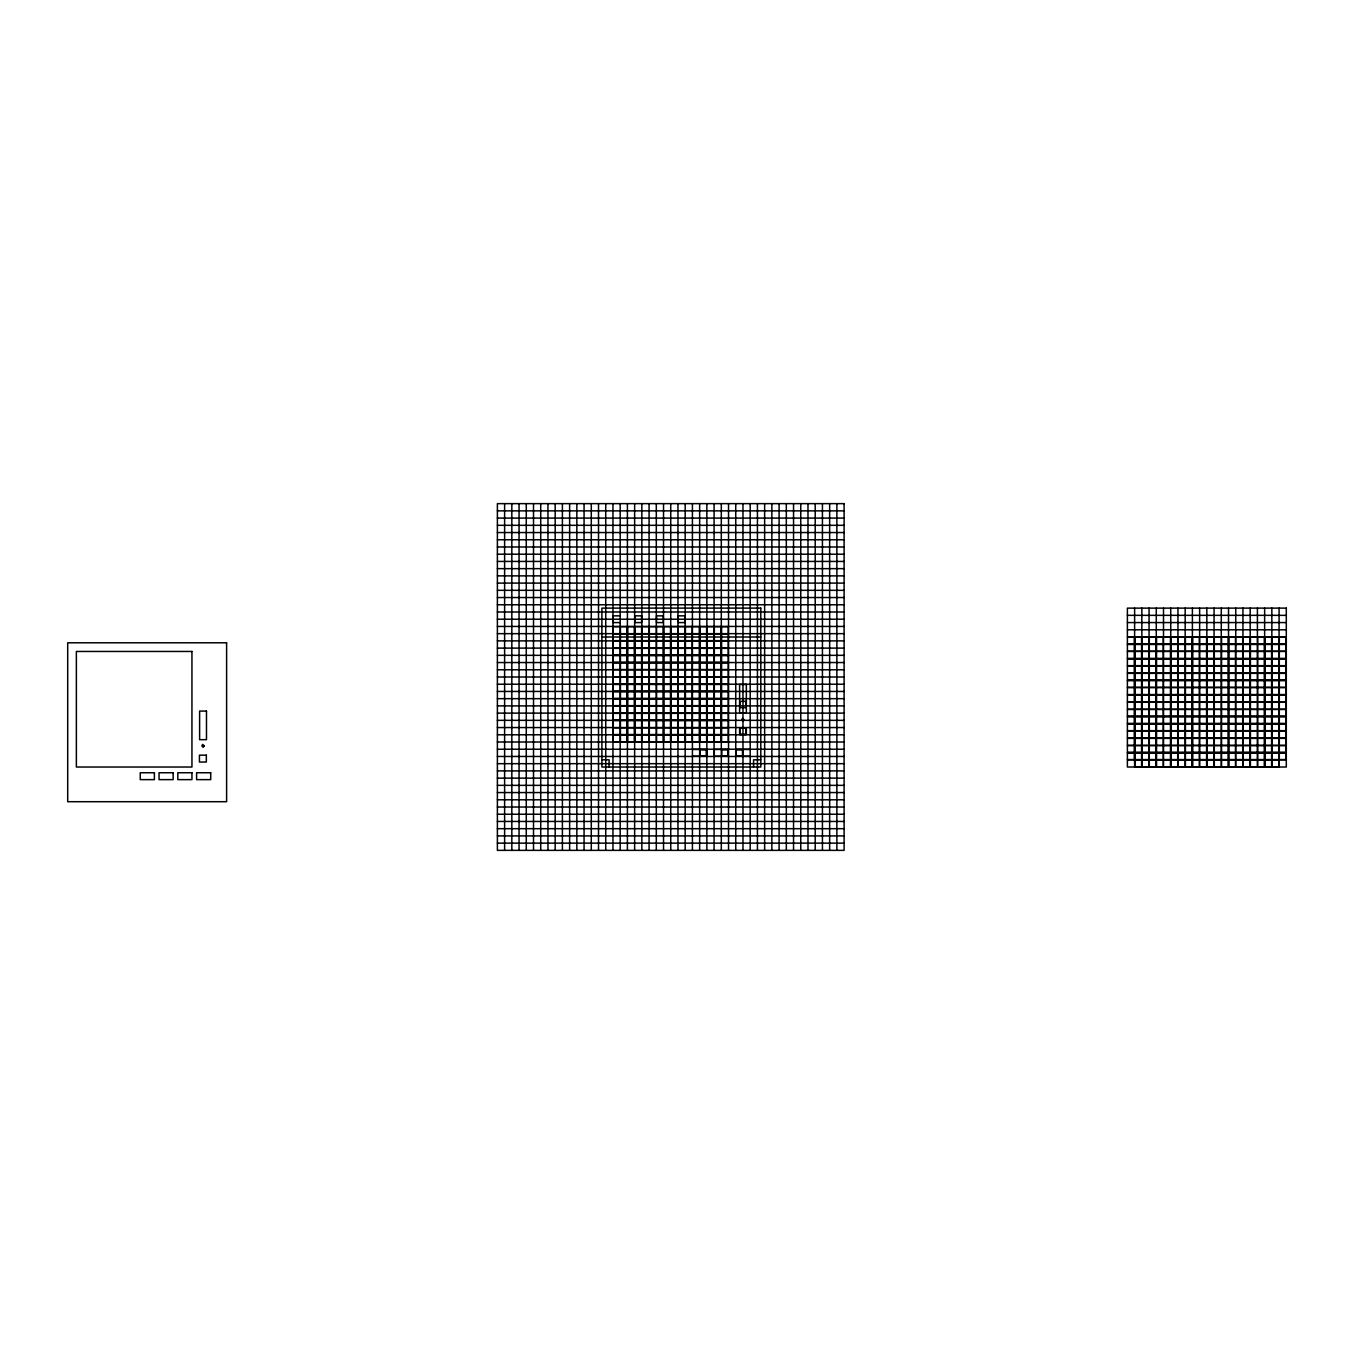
<?xml version="1.0" encoding="UTF-8"?>
<svg xmlns="http://www.w3.org/2000/svg" width="1354" height="1354" viewBox="0 0 1354 1354"><rect width="100%" height="100%" fill="white"/><g stroke="black" fill="none" stroke-linecap="round" stroke-linejoin="round"><path stroke-width="1.5" d="M497.392 510.864L844.101 510.864M497.392 518.091L844.101 518.091M497.392 525.318L844.101 525.318M497.392 532.545L844.101 532.545M497.392 539.755L844.101 539.755M497.392 546.982L844.101 546.982M497.392 554.209L844.101 554.209M497.392 561.436L844.101 561.436M497.392 568.646L844.101 568.646M497.392 575.873L844.101 575.873M497.392 583.1L844.101 583.1M497.392 590.327L844.101 590.327M497.392 597.537L844.101 597.537M497.392 604.764L844.101 604.764M497.392 611.991L844.101 611.991M1127.391 615.342L1286.3 615.342M619.946 615.85L613.193 615.85L613.193 622.586L619.946 622.586M497.392 619.218L844.101 619.218M1127.391 622.569L1286.3 622.569M497.392 626.445L844.101 626.445M619.946 626.682L613.193 626.682L613.193 633.418M656.064 626.682L649.311 626.682L649.311 633.418M692.656 626.682L699.392 626.682L699.392 633.418M1127.391 629.796L1286.3 629.796M497.392 633.655L844.101 633.655M619.946 633.909L613.193 633.909L613.193 640.645L619.946 640.645M656.064 633.909L649.311 633.909L649.311 640.645L656.064 640.645M692.656 633.909L699.392 633.909L699.392 640.645L692.656 640.645M601.887 637.006L760.796 637.006M1127.391 637.006L1286.3 637.006M1127.628 637.26L1134.381 637.26L1134.381 643.996L1127.628 643.996M1163.746 637.26L1170.482 637.26L1170.482 643.996L1163.746 643.996M1184.936 637.26L1178.2 637.26L1178.2 643.996L1184.936 643.996M1199.864 637.26L1206.6 637.26L1206.6 643.996L1199.864 643.996M1221.054 637.26L1214.301 637.26L1214.301 643.996L1221.054 643.996M1235.982 637.26L1242.718 637.26L1242.718 643.996L1235.982 643.996M1257.172 637.26L1250.419 637.26L1250.419 643.996L1257.172 643.996M497.392 640.882L844.101 640.882M619.946 641.119L613.193 641.119L613.193 647.872L619.946 647.872M656.064 641.119L649.311 641.119L649.311 647.872L656.064 647.872M692.656 641.119L699.392 641.119L699.392 647.872L692.656 647.872M1127.391 644.233L1286.3 644.233M1127.628 644.47L1134.381 644.47L1134.381 651.223L1127.628 651.223M1163.746 644.47L1170.482 644.47L1170.482 651.223L1163.746 651.223M1184.936 644.47L1178.2 644.47L1178.2 651.223L1184.936 651.223M1199.864 644.47L1206.6 644.47L1206.6 651.223L1199.864 651.223M1221.054 644.47L1214.301 644.47L1214.301 651.223L1221.054 651.223M1235.982 644.47L1242.718 644.47L1242.718 651.223L1235.982 651.223M1257.172 644.47L1250.419 644.47L1250.419 651.223L1257.172 651.223M497.392 648.109L844.101 648.109M619.946 648.346L613.193 648.346L613.193 655.082L619.946 655.082M656.064 648.346L649.311 648.346L649.311 655.082L656.064 655.082M692.656 648.346L699.392 648.346L699.392 655.082L692.656 655.082M1127.391 651.46L1286.3 651.46M497.392 655.336L844.101 655.336M619.946 655.573L613.193 655.573L613.193 662.309L619.946 662.309M656.064 655.573L649.311 655.573L649.311 662.309L656.064 662.309M692.656 655.573L699.392 655.573L699.392 662.309L692.656 662.309M1127.628 658.433L1134.381 658.433L1134.381 651.697M1163.746 658.433L1170.482 658.433L1170.482 651.697M1184.936 658.433L1178.2 658.433L1178.2 651.697M1199.864 658.433L1206.6 658.433L1206.6 651.697M1221.054 658.433L1214.301 658.433L1214.301 651.697M1235.982 658.433L1242.718 658.433L1242.718 651.697M1257.172 658.433L1250.419 658.433L1250.419 651.697M1127.391 658.687L1286.3 658.687M1127.628 658.924L1134.381 658.924L1134.381 665.66L1127.628 665.66M1163.746 658.924L1170.482 658.924L1170.482 665.66L1163.746 665.66M1184.936 658.924L1178.2 658.924L1178.2 665.66L1184.936 665.66M1199.864 658.924L1206.6 658.924L1206.6 665.66L1199.864 665.66M1221.054 658.924L1214.301 658.924L1214.301 665.66L1221.054 665.66M1235.982 658.924L1242.718 658.924L1242.718 665.66L1235.982 665.66M1257.172 658.924L1250.419 658.924L1250.419 665.66L1257.172 665.66M497.392 662.546L844.101 662.546M619.946 662.8L613.193 662.8L613.193 669.536L619.946 669.536M656.064 662.8L649.311 662.8L649.311 669.536L656.064 669.536M692.656 662.8L699.392 662.8L699.392 669.536L692.656 669.536M1127.391 665.897L1286.3 665.897M1127.628 666.151L1134.381 666.151L1134.381 672.887M1163.746 666.151L1170.482 666.151L1170.482 672.887M1184.936 666.151L1178.2 666.151L1178.2 672.887M1199.864 666.151L1206.6 666.151L1206.6 672.887M1221.054 666.151L1214.301 666.151L1214.301 672.887M1235.982 666.151L1242.718 666.151L1242.718 672.887M1257.172 666.151L1250.419 666.151L1250.419 672.887M497.392 669.773L844.101 669.773M1127.391 673.124L1286.3 673.124M1127.628 673.361L1134.381 673.361L1134.381 680.114L1127.628 680.114M1163.746 673.361L1170.482 673.361L1170.482 680.114L1163.746 680.114M1184.936 673.361L1178.2 673.361L1178.2 680.114L1184.936 680.114M1199.864 673.361L1206.6 673.361L1206.6 680.114L1199.864 680.114M1221.054 673.361L1214.301 673.361L1214.301 680.114L1221.054 680.114M1235.982 673.361L1242.718 673.361L1242.718 680.114L1235.982 680.114M1257.172 673.361L1250.419 673.361L1250.419 680.114L1257.172 680.114M619.946 676.763L613.193 676.763L613.193 670.01M656.064 676.763L649.311 676.763L649.311 670.01M692.656 676.763L699.392 676.763L699.392 670.01M497.392 677L844.101 677M619.946 677.237L613.193 677.237L613.193 683.99L619.946 683.99M656.064 677.237L649.311 677.237L649.311 683.99L656.064 683.99M692.656 677.237L699.392 677.237L699.392 683.99L692.656 683.99M1127.391 680.351L1286.3 680.351M1127.628 680.588L1134.381 680.588L1134.381 687.341L1127.628 687.341M1163.746 680.588L1170.482 680.588L1170.482 687.341L1163.746 687.341M1184.936 680.588L1178.2 680.588L1178.2 687.341L1184.936 687.341M1199.864 680.588L1206.6 680.588L1206.6 687.341L1199.864 687.341M1221.054 680.588L1214.301 680.588L1214.301 687.341L1221.054 687.341M1235.982 680.588L1242.718 680.588L1242.718 687.341L1235.982 687.341M1257.172 680.588L1250.419 680.588L1250.419 687.341L1257.172 687.341M497.392 684.227L844.101 684.227M619.946 684.464L613.193 684.464L613.193 691.2L619.946 691.2M656.064 684.464L649.311 684.464L649.311 691.2L656.064 691.2M692.656 684.464L699.392 684.464L699.392 691.2L692.656 691.2M1127.391 687.578L1286.3 687.578M497.392 691.454L844.101 691.454M619.946 691.691L613.193 691.691L613.193 698.427L619.946 698.427M656.064 691.691L649.311 691.691L649.311 698.427L656.064 698.427M692.656 691.691L699.392 691.691L699.392 698.427L692.656 698.427M1127.628 694.551L1134.381 694.551L1134.381 687.815M1163.746 694.551L1170.482 694.551L1170.482 687.815M1184.936 694.551L1178.2 694.551L1178.2 687.815M1199.864 694.551L1206.6 694.551L1206.6 687.815M1221.054 694.551L1214.301 694.551L1214.301 687.815M1235.982 694.551L1242.718 694.551L1242.718 687.815M1257.172 694.551L1250.419 694.551L1250.419 687.815M1127.391 694.805L1286.3 694.805M1127.628 695.042L1134.381 695.042L1134.381 701.778L1127.628 701.778M1163.746 695.042L1170.482 695.042L1170.482 701.778L1163.746 701.778M1184.936 695.042L1178.2 695.042L1178.2 701.778L1184.936 701.778M1199.864 695.042L1206.6 695.042L1206.6 701.778L1199.864 701.778M1221.054 695.042L1214.301 695.042L1214.301 701.778L1221.054 701.778M1235.982 695.042L1242.718 695.042L1242.718 701.778L1235.982 701.778M1257.172 695.042L1250.419 695.042L1250.419 701.778L1257.172 701.778M497.392 698.664L844.101 698.664M619.946 698.918L613.193 698.918L613.193 705.654L619.946 705.654M656.064 698.918L649.311 698.918L649.311 705.654L656.064 705.654M692.656 698.918L699.392 698.918L699.392 705.654L692.656 705.654M1127.391 702.015L1286.3 702.015M1127.628 702.269L1134.381 702.269L1134.381 709.005M1163.746 702.269L1170.482 702.269L1170.482 709.005M1184.936 702.269L1178.2 702.269L1178.2 709.005M1199.864 702.269L1206.6 702.269L1206.6 709.005M1221.054 702.269L1214.301 702.269L1214.301 709.005M1235.982 702.269L1242.718 702.269L1242.718 709.005M1257.172 702.269L1250.419 702.269L1250.419 709.005M497.392 705.891L844.101 705.891M1127.391 709.242L1286.3 709.242M1127.628 709.479L1134.381 709.479L1134.381 716.232L1127.628 716.232M1163.746 709.479L1170.482 709.479L1170.482 716.232L1163.746 716.232M1184.936 709.479L1178.2 709.479L1178.2 716.232L1184.936 716.232M1199.864 709.479L1206.6 709.479L1206.6 716.232L1199.864 716.232M1221.054 709.479L1214.301 709.479L1214.301 716.232L1221.054 716.232M1235.982 709.479L1242.718 709.479L1242.718 716.232L1235.982 716.232M1257.172 709.479L1250.419 709.479L1250.419 716.232L1257.172 716.232M619.946 712.881L613.193 712.881L613.193 706.128M656.064 712.881L649.311 712.881L649.311 706.128M692.656 712.881L699.392 712.881L699.392 706.128M497.392 713.118L844.101 713.118M619.946 713.355L613.193 713.355L613.193 720.091L619.946 720.091M656.064 713.355L649.311 713.355L649.311 720.091L656.064 720.091M692.656 713.355L699.392 713.355L699.392 720.091L692.656 720.091M1127.391 716.469L1286.3 716.469M1127.628 716.706L1134.381 716.706L1134.381 723.442L1127.628 723.442M1163.746 716.706L1170.482 716.706L1170.482 723.442L1163.746 723.442M1184.936 716.706L1178.2 716.706L1178.2 723.442L1184.936 723.442M1199.864 716.706L1206.6 716.706L1206.6 723.442L1199.864 723.442M1221.054 716.706L1214.301 716.706L1214.301 723.442L1221.054 723.442M1235.982 716.706L1242.718 716.706L1242.718 723.442L1235.982 723.442M1257.172 716.706L1250.419 716.706L1250.419 723.442L1257.172 723.442M497.392 720.345L844.101 720.345M619.946 720.582L613.193 720.582L613.193 727.318M656.064 720.582L649.311 720.582L649.311 727.318M692.656 720.582L699.392 720.582L699.392 727.318M1127.391 723.696L1286.3 723.696M1127.628 723.933L1134.381 723.933L1134.381 730.669L1127.628 730.669M1163.746 723.933L1170.482 723.933L1170.482 730.669L1163.746 730.669M1184.936 723.933L1178.2 723.933L1178.2 730.669L1184.936 730.669M1199.864 723.933L1206.6 723.933L1206.6 730.669L1199.864 730.669M1221.054 723.933L1214.301 723.933L1214.301 730.669L1221.054 730.669M1235.982 723.933L1242.718 723.933L1242.718 730.669L1235.982 730.669M1257.172 723.933L1250.419 723.933L1250.419 730.669L1257.172 730.669M497.392 727.555L844.101 727.555M619.946 727.809L613.193 727.809L613.193 734.545L619.946 734.545M656.064 727.809L649.311 727.809L649.311 734.545L656.064 734.545M692.656 727.809L699.392 727.809L699.392 734.545L692.656 734.545M1127.391 730.906L1286.3 730.906M1127.628 731.16L1134.381 731.16L1134.381 737.896L1127.628 737.896M1163.746 731.16L1170.482 731.16L1170.482 737.896L1163.746 737.896M1184.936 731.16L1178.2 731.16L1178.2 737.896L1184.936 737.896M1199.864 731.16L1206.6 731.16L1206.6 737.896L1199.864 737.896M1221.054 731.16L1214.301 731.16L1214.301 737.896L1221.054 737.896M1235.982 731.16L1242.718 731.16L1242.718 737.896L1235.982 737.896M1257.172 731.16L1250.419 731.16L1250.419 737.896L1257.172 737.896M497.392 734.782L844.101 734.782M619.946 735.019L613.193 735.019L613.193 741.772L619.946 741.772M656.064 735.019L649.311 735.019L649.311 741.772L656.064 741.772M692.656 735.019L699.392 735.019L699.392 741.772L692.656 741.772M1127.391 738.133L1286.3 738.133M1127.628 738.37L1134.381 738.37L1134.381 745.123M1163.746 738.37L1170.482 738.37L1170.482 745.123M1184.936 738.37L1178.2 738.37L1178.2 745.123M1199.864 738.37L1206.6 738.37L1206.6 745.123M1221.054 738.37L1214.301 738.37L1214.301 745.123M1235.982 738.37L1242.718 738.37L1242.718 745.123M1257.172 738.37L1250.419 738.37L1250.419 745.123M497.392 742.009L844.101 742.009M1127.391 745.36L1286.3 745.36M1127.628 745.597L1134.381 745.597L1134.381 752.35L1127.628 752.35M1163.746 745.597L1170.482 745.597L1170.482 752.35L1163.746 752.35M1184.936 745.597L1178.2 745.597L1178.2 752.35L1184.936 752.35M1199.864 745.597L1206.6 745.597L1206.6 752.35L1199.864 752.35M1221.054 745.597L1214.301 745.597L1214.301 752.35L1221.054 752.35M1235.982 745.597L1242.718 745.597L1242.718 752.35L1235.982 752.35M1257.172 745.597L1250.419 745.597L1250.419 752.35L1257.172 752.35M497.392 749.236L844.101 749.236M692.656 749.473L706.619 749.473L706.619 756.209L692.656 756.209M749.964 749.473L736.001 749.473L736.001 756.209L749.964 756.209M1127.391 752.587L1286.3 752.587M1127.628 752.824L1134.381 752.824L1134.381 759.56L1127.628 759.56M1163.746 752.824L1170.482 752.824L1170.482 759.56L1163.746 759.56M1184.936 752.824L1178.2 752.824L1178.2 759.56L1184.936 759.56M1199.864 752.824L1206.6 752.824L1206.6 759.56L1199.864 759.56M1221.054 752.824L1214.301 752.824L1214.301 759.56L1221.054 759.56M1235.982 752.824L1242.718 752.824L1242.718 759.56L1235.982 759.56M1257.172 752.824L1250.419 752.824L1250.419 759.56L1257.172 759.56M497.392 756.463L844.101 756.463M601.887 759.814L609.097 759.814L609.097 767.024M760.796 759.814L753.569 759.814L753.569 767.024M1127.391 759.814L1286.3 759.814M1163.746 760.051L1170.482 760.051L1170.482 766.787L1163.746 766.787M1184.936 760.051L1178.2 760.051L1178.2 766.787L1184.936 766.787M1199.864 760.051L1206.6 760.051L1206.6 766.787L1199.864 766.787M1221.054 760.051L1214.301 760.051L1214.301 766.787L1221.054 766.787M1235.982 760.051L1242.718 760.051L1242.718 766.787L1235.982 766.787M1257.172 760.051L1250.419 760.051L1250.419 766.787L1257.172 766.787M497.392 763.673L844.101 763.673M497.392 770.9L844.101 770.9M497.392 778.127L844.101 778.127M497.392 785.354L844.101 785.354M497.392 792.564L844.101 792.564M497.392 799.791L844.101 799.791M497.392 807.018L844.101 807.018M497.392 814.245L844.101 814.245M497.392 821.455L844.101 821.455M497.392 828.682L844.101 828.682M497.392 835.909L844.101 835.909M497.392 843.136L844.101 843.136M1286.063 651.697L1286.063 658.433L1279.31 658.433L1279.31 651.697M1286.063 672.887L1286.063 666.151L1279.31 666.151L1279.31 672.887M1286.063 687.815L1286.063 694.551L1279.31 694.551L1279.31 687.815M1286.063 709.005L1286.063 702.269L1279.31 702.269L1279.31 709.005M1286.063 745.123L1286.063 738.37L1279.31 738.37L1279.31 745.123M1279.073 608.115L1279.073 767.024M1278.836 651.697L1278.836 658.433L1272.1 658.433L1272.1 651.697M1278.836 672.887L1278.836 666.151L1272.1 666.151L1272.1 672.887M1278.836 687.815L1278.836 694.551L1272.1 694.551L1272.1 687.815M1278.836 709.005L1278.836 702.269L1272.1 702.269L1272.1 709.005M1278.836 745.123L1278.836 738.37L1272.1 738.37L1272.1 745.123M1271.846 608.115L1271.846 767.024M1271.609 651.697L1271.609 658.433L1264.873 658.433L1264.873 651.697M1271.609 672.887L1271.609 666.151L1264.873 666.151L1264.873 672.887M1271.609 687.815L1271.609 694.551L1264.873 694.551L1264.873 687.815M1271.609 709.005L1271.609 702.269L1264.873 702.269L1264.873 709.005M1271.609 745.123L1271.609 738.37L1264.873 738.37L1264.873 745.123M1264.636 608.115L1264.636 767.024M1264.382 651.697L1264.382 658.433L1257.646 658.433L1257.646 651.697M1264.382 672.887L1264.382 666.151L1257.646 666.151L1257.646 672.887M1264.382 687.815L1264.382 694.551L1257.646 694.551L1257.646 687.815M1264.382 709.005L1264.382 702.269L1257.646 702.269L1257.646 709.005M1264.382 745.123L1264.382 738.37L1257.646 738.37L1257.646 745.123M1257.409 608.115L1257.409 767.024M1250.182 608.115L1250.182 767.024M1249.945 651.697L1249.945 658.433L1243.209 658.433L1243.209 651.697M1249.945 672.887L1249.945 666.151L1243.209 666.151L1243.209 672.887M1249.945 687.815L1249.945 694.551L1243.209 694.551L1243.209 687.815M1249.945 709.005L1249.945 702.269L1243.209 702.269L1243.209 709.005M1249.945 745.123L1249.945 738.37L1243.209 738.37L1243.209 745.123M1242.955 608.115L1242.955 767.024M1235.745 608.115L1235.745 767.024M1235.491 651.697L1235.491 658.433L1228.755 658.433L1228.755 651.697M1235.491 672.887L1235.491 666.151L1228.755 666.151L1228.755 672.887M1235.491 687.815L1235.491 694.551L1228.755 694.551L1228.755 687.815M1235.491 709.005L1235.491 702.269L1228.755 702.269L1228.755 709.005M1235.491 745.123L1235.491 738.37L1228.755 738.37L1228.755 745.123M1228.518 608.115L1228.518 767.024M1228.281 651.697L1228.281 658.433L1221.528 658.433L1221.528 651.697M1228.281 672.887L1228.281 666.151L1221.528 666.151L1221.528 672.887M1228.281 687.815L1228.281 694.551L1221.528 694.551L1221.528 687.815M1228.281 709.005L1228.281 702.269L1221.528 702.269L1221.528 709.005M1228.281 745.123L1228.281 738.37L1221.528 738.37L1221.528 745.123M1221.291 608.115L1221.291 767.024M1214.064 608.115L1214.064 767.024M1213.827 651.697L1213.827 658.433L1207.091 658.433L1207.091 651.697M1213.827 672.887L1213.827 666.151L1207.091 666.151L1207.091 672.887M1213.827 687.815L1213.827 694.551L1207.091 694.551L1207.091 687.815M1213.827 709.005L1213.827 702.269L1207.091 702.269L1207.091 709.005M1213.827 745.123L1213.827 738.37L1207.091 738.37L1207.091 745.123M1206.837 608.115L1206.837 767.024M1199.627 608.115L1199.627 767.024M1199.39 651.697L1199.39 658.433L1192.637 658.433L1192.637 651.697M1199.39 672.887L1199.39 666.151L1192.637 666.151L1192.637 672.887M1199.39 687.815L1199.39 694.551L1192.637 694.551L1192.637 687.815M1199.39 709.005L1199.39 702.269L1192.637 702.269L1192.637 709.005M1199.39 745.123L1199.39 738.37L1192.637 738.37L1192.637 745.123M1192.4 608.115L1192.4 767.024M1192.163 651.697L1192.163 658.433L1185.41 658.433L1185.41 651.697M1192.163 672.887L1192.163 666.151L1185.41 666.151L1185.41 672.887M1192.163 687.815L1192.163 694.551L1185.41 694.551L1185.41 687.815M1192.163 709.005L1192.163 702.269L1185.41 702.269L1185.41 709.005M1192.163 745.123L1192.163 738.37L1185.41 738.37L1185.41 745.123M1185.173 608.115L1185.173 767.024M1177.946 608.115L1177.946 767.024M1177.709 651.697L1177.709 658.433L1170.973 658.433L1170.973 651.697M1177.709 672.887L1177.709 666.151L1170.973 666.151L1170.973 672.887M1177.709 687.815L1177.709 694.551L1170.973 694.551L1170.973 687.815M1177.709 709.005L1177.709 702.269L1170.973 702.269L1170.973 709.005M1177.709 745.123L1177.709 738.37L1170.973 738.37L1170.973 745.123M1170.736 608.115L1170.736 767.024M1163.509 608.115L1163.509 767.024M1163.272 651.697L1163.272 658.433L1156.519 658.433L1156.519 651.697M1163.272 672.887L1163.272 666.151L1156.519 666.151L1156.519 672.887M1163.272 687.815L1163.272 694.551L1156.519 694.551L1156.519 687.815M1163.272 709.005L1163.272 702.269L1156.519 702.269L1156.519 709.005M1163.272 745.123L1163.272 738.37L1156.519 738.37L1156.519 745.123M1156.282 608.115L1156.282 767.024M1156.045 651.697L1156.045 658.433L1149.292 658.433L1149.292 651.697M1156.045 672.887L1156.045 666.151L1149.292 666.151L1149.292 672.887M1156.045 687.815L1156.045 694.551L1149.292 694.551L1149.292 687.815M1156.045 709.005L1156.045 702.269L1149.292 702.269L1149.292 709.005M1156.045 745.123L1156.045 738.37L1149.292 738.37L1149.292 745.123M1149.055 608.115L1149.055 767.024M1148.818 651.697L1148.818 658.433L1142.082 658.433L1142.082 651.697M1148.818 672.887L1148.818 666.151L1142.082 666.151L1142.082 672.887M1148.818 687.815L1148.818 694.551L1142.082 694.551L1142.082 687.815M1148.818 709.005L1148.818 702.269L1142.082 702.269L1142.082 709.005M1148.818 745.123L1148.818 738.37L1142.082 738.37L1142.082 745.123M1141.845 608.115L1141.845 767.024M1141.591 651.697L1141.591 658.433L1134.855 658.433L1134.855 651.697M1141.591 672.887L1141.591 666.151L1134.855 666.151L1134.855 672.887M1141.591 687.815L1141.591 694.551L1134.855 694.551L1134.855 687.815M1141.591 709.005L1141.591 702.269L1134.855 702.269L1134.855 709.005M1141.591 745.123L1141.591 738.37L1134.855 738.37L1134.855 745.123M1134.618 608.115L1134.618 767.024M836.874 503.637L836.874 850.363M829.647 503.637L829.647 850.363M822.437 503.637L822.437 850.363M815.21 503.637L815.21 850.363M807.983 503.637L807.983 850.363M800.756 503.637L800.756 850.363M793.546 503.637L793.546 850.363M786.319 503.637L786.319 850.363M779.092 503.637L779.092 850.363M771.865 503.637L771.865 850.363M764.638 503.637L764.638 850.363M757.428 503.637L757.428 850.363M750.201 503.637L750.201 850.363M742.974 503.637L742.974 850.363M735.747 503.637L735.747 850.363M728.537 503.637L728.537 850.363M728.283 633.418L728.283 626.682L721.547 626.682L721.547 633.418M728.283 670.01L728.283 676.763L721.547 676.763L721.547 670.01M728.283 706.128L728.283 712.881L721.547 712.881L721.547 706.128M728.283 727.318L728.283 720.582L721.547 720.582L721.547 727.318M721.31 503.637L721.31 850.363M721.073 633.418L721.073 626.682L714.32 626.682L714.32 633.418M721.073 670.01L721.073 676.763L714.32 676.763L714.32 670.01M721.073 706.128L721.073 712.881L714.32 712.881L714.32 706.128M721.073 727.318L721.073 720.582L714.32 720.582L714.32 727.318M714.083 503.637L714.083 850.363M713.846 633.418L713.846 626.682L707.093 626.682L707.093 633.418M713.846 670.01L713.846 676.763L707.093 676.763L707.093 670.01M713.846 706.128L713.846 712.881L707.093 712.881L707.093 706.128M713.846 727.318L713.846 720.582L707.093 720.582L707.093 727.318M706.856 503.637L706.856 850.363M706.619 633.418L706.619 626.682L699.883 626.682L699.883 633.418M706.619 670.01L706.619 676.763L699.883 676.763L699.883 670.01M706.619 706.128L706.619 712.881L699.883 712.881L699.883 706.128M706.619 727.318L706.619 720.582L699.883 720.582L699.883 727.318M699.646 503.637L699.646 850.363M692.419 503.637L692.419 850.363M692.182 633.418L692.182 626.682L685.429 626.682L685.429 633.418M692.182 670.01L692.182 676.763L685.429 676.763L685.429 670.01M692.182 706.128L692.182 712.881L685.429 712.881L685.429 706.128M692.182 727.318L692.182 720.582L685.429 720.582L685.429 727.318M685.192 503.637L685.192 850.363M684.955 633.418L684.955 626.682L678.202 626.682L678.202 633.418M684.955 670.01L684.955 676.763L678.202 676.763L678.202 670.01M684.955 706.128L684.955 712.881L678.202 712.881L678.202 706.128M684.955 727.318L684.955 720.582L678.202 720.582L678.202 727.318M677.965 503.637L677.965 850.363M677.728 633.418L677.728 626.682L670.992 626.682L670.992 633.418M677.728 670.01L677.728 676.763L670.992 676.763L670.992 670.01M677.728 706.128L677.728 712.881L670.992 712.881L670.992 706.128M677.728 727.318L677.728 720.582L670.992 720.582L670.992 727.318M670.738 503.637L670.738 850.363M670.501 633.418L670.501 626.682L663.765 626.682L663.765 633.418M670.501 670.01L670.501 676.763L663.765 676.763L663.765 670.01M670.501 706.128L670.501 712.881L663.765 712.881L663.765 706.128M670.501 727.318L670.501 720.582L663.765 720.582L663.765 727.318M663.528 503.637L663.528 850.363M663.274 633.418L663.274 626.682L656.538 626.682L656.538 633.418M663.274 670.01L663.274 676.763L656.538 676.763L656.538 670.01M663.274 706.128L663.274 712.881L656.538 712.881L656.538 706.128M663.274 727.318L663.274 720.582L656.538 720.582L656.538 727.318M656.301 503.637L656.301 850.363M649.074 503.637L649.074 850.363M648.837 633.418L648.837 626.682L642.101 626.682L642.101 633.418M648.837 670.01L648.837 676.763L642.101 676.763L642.101 670.01M648.837 706.128L648.837 712.881L642.101 712.881L642.101 706.128M648.837 727.318L648.837 720.582L642.101 720.582L642.101 727.318M641.847 503.637L641.847 850.363M641.61 633.418L641.61 626.682L634.874 626.682L634.874 633.418M641.61 670.01L641.61 676.763L634.874 676.763L634.874 670.01M641.61 706.128L641.61 712.881L634.874 712.881L634.874 706.128M641.61 727.318L641.61 720.582L634.874 720.582L634.874 727.318M634.637 503.637L634.637 850.363M634.383 633.418L634.383 626.682L627.647 626.682L627.647 633.418M634.383 670.01L634.383 676.763L627.647 676.763L627.647 670.01M634.383 706.128L634.383 712.881L627.647 712.881L627.647 706.128M634.383 727.318L634.383 720.582L627.647 720.582L627.647 727.318M627.41 503.637L627.41 850.363M627.173 633.418L627.173 626.682L620.42 626.682L620.42 633.418M627.173 670.01L627.173 676.763L620.42 676.763L620.42 670.01M627.173 706.128L627.173 712.881L620.42 712.881L620.42 706.128M627.173 727.318L627.173 720.582L620.42 720.582L620.42 727.318M620.183 503.637L620.183 850.363M612.956 503.637L612.956 850.363M605.729 503.637L605.729 850.363M598.519 503.637L598.519 850.363M591.292 503.637L591.292 850.363M584.065 503.637L584.065 850.363M576.838 503.637L576.838 850.363M569.628 503.637L569.628 850.363M562.401 503.637L562.401 850.363M555.174 503.637L555.174 850.363M547.947 503.637L547.947 850.363M540.72 503.637L540.72 850.363M533.51 503.637L533.51 850.363M526.283 503.637L526.283 850.363M519.056 503.637L519.056 850.363M511.829 503.637L511.829 850.363M504.619 503.637L504.619 850.363M204.352 745.868L203.117 747.29L201.898 745.868L202.609 744.429L204.352 745.868M744.209 719.854L742.974 721.276L741.755 719.854L742.449 718.399L744.209 719.854M844.101 503.637L497.392 503.637L497.392 850.363L844.101 850.363L844.101 503.637M760.796 608.115L601.887 608.115L601.887 767.024L760.796 767.024L760.796 608.115M1286.3 608.115L1127.391 608.132L1127.391 767.024L1286.3 767.024L1286.3 608.115M641.61 615.85L634.874 615.85L634.874 622.586L641.61 622.586L641.61 615.85M663.274 615.85L656.538 615.85L656.538 622.586L663.274 622.586L663.274 615.85M684.955 615.85L678.202 615.85L678.202 622.586L684.955 622.586L684.955 615.85M627.173 633.909L620.42 633.909L620.42 640.645L627.173 640.645L627.173 633.909M634.383 633.909L627.647 633.909L627.647 640.645L634.383 640.645L634.383 633.909M641.61 633.909L634.874 633.909L634.874 640.645L641.61 640.645L641.61 633.909M648.837 633.909L642.101 633.909L642.101 640.645L648.837 640.645L648.837 633.909M663.274 633.909L656.538 633.909L656.538 640.645L663.274 640.645L663.274 633.909M670.501 633.909L663.765 633.909L663.765 640.645L670.501 640.645L670.501 633.909M677.728 633.909L670.992 633.909L670.992 640.645L677.728 640.645L677.728 633.909M684.955 633.909L678.202 633.909L678.202 640.645L684.955 640.645L684.955 633.909M692.182 633.909L685.429 633.909L685.429 640.645L692.182 640.645L692.182 633.909M706.619 633.909L699.883 633.909L699.883 640.645L706.619 640.645L706.619 633.909M713.846 633.909L707.093 633.909L707.093 640.645L713.846 640.645L713.846 633.909M721.073 633.909L714.32 633.909L714.32 640.645L721.073 640.645L721.073 633.909M728.283 633.909L721.547 633.909L721.547 640.645L728.283 640.645L728.283 633.909M1141.591 637.26L1134.855 637.26L1134.855 643.996L1141.591 643.996L1141.591 637.26M1148.818 637.26L1142.082 637.26L1142.082 643.996L1148.818 643.996L1148.818 637.26M1156.045 637.26L1149.292 637.26L1149.292 643.996L1156.045 643.996L1156.045 637.26M1163.272 637.26L1156.519 637.26L1156.519 643.996L1163.272 643.996L1163.272 637.26M1177.709 637.26L1170.973 637.26L1170.973 643.996L1177.709 643.996L1177.709 637.26M1192.163 637.26L1185.41 637.26L1185.41 643.996L1192.163 643.996L1192.163 637.26M1199.39 637.26L1192.637 637.26L1192.637 643.996L1199.39 643.996L1199.39 637.26M1213.827 637.26L1207.091 637.26L1207.091 643.996L1213.827 643.996L1213.827 637.26M1228.281 637.26L1221.528 637.26L1221.528 643.996L1228.281 643.996L1228.281 637.26M1235.491 637.26L1228.755 637.26L1228.755 643.996L1235.491 643.996L1235.491 637.26M1249.945 637.26L1243.209 637.26L1243.209 643.996L1249.945 643.996L1249.945 637.26M1264.382 637.26L1257.646 637.26L1257.646 643.996L1264.382 643.996L1264.382 637.26M1271.609 637.26L1264.873 637.26L1264.873 643.996L1271.609 643.996L1271.609 637.26M1278.836 637.26L1272.1 637.26L1272.1 643.996L1278.836 643.996L1278.836 637.26M1286.063 637.26L1279.31 637.26L1279.31 643.996L1286.063 643.996L1286.063 637.26M627.173 641.119L620.42 641.119L620.42 647.872L627.173 647.872L627.173 641.119M634.383 641.119L627.647 641.119L627.647 647.872L634.383 647.872L634.383 641.119M641.61 641.119L634.874 641.119L634.874 647.872L641.61 647.872L641.61 641.119M648.837 641.119L642.101 641.119L642.101 647.872L648.837 647.872L648.837 641.119M663.274 641.119L656.538 641.119L656.538 647.872L663.274 647.872L663.274 641.119M670.501 641.119L663.765 641.119L663.765 647.872L670.501 647.872L670.501 641.119M677.728 641.119L670.992 641.119L670.992 647.872L677.728 647.872L677.728 641.119M684.955 641.119L678.202 641.119L678.202 647.872L684.955 647.872L684.955 641.119M692.182 641.119L685.429 641.119L685.429 647.872L692.182 647.872L692.182 641.119M706.619 641.119L699.883 641.119L699.883 647.872L706.619 647.872L706.619 641.119M713.846 641.119L707.093 641.119L707.093 647.872L713.846 647.872L713.846 641.119M721.073 641.119L714.32 641.119L714.32 647.872L721.073 647.872L721.073 641.119M728.283 641.119L721.547 641.119L721.547 647.872L728.283 647.872L728.283 641.119M226.609 642.795L67.7 642.795L67.7 801.703L226.609 801.703L226.609 642.795M1141.591 644.47L1134.855 644.47L1134.855 651.223L1141.591 651.223L1141.591 644.47M1148.818 644.47L1142.082 644.47L1142.082 651.223L1148.818 651.223L1148.818 644.47M1156.045 644.47L1149.292 644.47L1149.292 651.223L1156.045 651.223L1156.045 644.47M1163.272 644.47L1156.519 644.47L1156.519 651.223L1163.272 651.223L1163.272 644.47M1177.709 644.47L1170.973 644.47L1170.973 651.223L1177.709 651.223L1177.709 644.47M1192.163 644.47L1185.41 644.47L1185.41 651.223L1192.163 651.223L1192.163 644.47M1199.39 644.47L1192.637 644.47L1192.637 651.223L1199.39 651.223L1199.39 644.47M1213.827 644.47L1207.091 644.47L1207.091 651.223L1213.827 651.223L1213.827 644.47M1228.281 644.47L1221.528 644.47L1221.528 651.223L1228.281 651.223L1228.281 644.47M1235.491 644.47L1228.755 644.47L1228.755 651.223L1235.491 651.223L1235.491 644.47M1249.945 644.47L1243.209 644.47L1243.209 651.223L1249.945 651.223L1249.945 644.47M1264.382 644.47L1257.646 644.47L1257.646 651.223L1264.382 651.223L1264.382 644.47M1271.609 644.47L1264.873 644.47L1264.873 651.223L1271.609 651.223L1271.609 644.47M1278.836 644.47L1272.1 644.47L1272.1 651.223L1278.836 651.223L1278.836 644.47M1286.063 644.47L1279.31 644.47L1279.31 651.223L1286.063 651.223L1286.063 644.47M627.173 648.346L620.42 648.346L620.42 655.082L627.173 655.082L627.173 648.346M634.383 648.346L627.647 648.346L627.647 655.082L634.383 655.082L634.383 648.346M641.61 648.346L634.874 648.346L634.874 655.082L641.61 655.082L641.61 648.346M648.837 648.346L642.101 648.346L642.101 655.082L648.837 655.082L648.837 648.346M663.274 648.346L656.538 648.346L656.538 655.082L663.274 655.082L663.274 648.346M670.501 648.346L663.765 648.346L663.765 655.082L670.501 655.082L670.501 648.346M677.728 648.346L670.992 648.346L670.992 655.082L677.728 655.082L677.728 648.346M684.955 648.346L678.202 648.346L678.202 655.082L684.955 655.082L684.955 648.346M692.182 648.346L685.429 648.346L685.429 655.082L692.182 655.082L692.182 648.346M706.619 648.346L699.883 648.346L699.883 655.082L706.619 655.082L706.619 648.346M713.846 648.346L707.093 648.346L707.093 655.082L713.846 655.082L713.846 648.346M721.073 648.346L714.32 648.346L714.32 655.082L721.073 655.082L721.073 648.346M728.283 648.346L721.547 648.346L721.547 655.082L728.283 655.082L728.283 648.346M191.946 651.46L76.366 651.46L76.366 767.024L191.946 767.024L191.946 651.46M627.173 655.573L620.42 655.573L620.42 662.309L627.173 662.309L627.173 655.573M634.383 655.573L627.647 655.573L627.647 662.309L634.383 662.309L634.383 655.573M641.61 655.573L634.874 655.573L634.874 662.309L641.61 662.309L641.61 655.573M648.837 655.573L642.101 655.573L642.101 662.309L648.837 662.309L648.837 655.573M663.274 655.573L656.538 655.573L656.538 662.309L663.274 662.309L663.274 655.573M670.501 655.573L663.765 655.573L663.765 662.309L670.501 662.309L670.501 655.573M677.728 655.573L670.992 655.573L670.992 662.309L677.728 662.309L677.728 655.573M684.955 655.573L678.202 655.573L678.202 662.309L684.955 662.309L684.955 655.573M692.182 655.573L685.429 655.573L685.429 662.309L692.182 662.309L692.182 655.573M706.619 655.573L699.883 655.573L699.883 662.309L706.619 662.309L706.619 655.573M713.846 655.573L707.093 655.573L707.093 662.309L713.846 662.309L713.846 655.573M721.073 655.573L714.32 655.573L714.32 662.309L721.073 662.309L721.073 655.573M728.283 655.573L721.547 655.573L721.547 662.309L728.283 662.309L728.283 655.573M1141.591 658.924L1134.855 658.924L1134.855 665.66L1141.591 665.66L1141.591 658.924M1148.818 658.924L1142.082 658.924L1142.082 665.66L1148.818 665.66L1148.818 658.924M1156.045 658.924L1149.292 658.924L1149.292 665.66L1156.045 665.66L1156.045 658.924M1163.272 658.924L1156.519 658.924L1156.519 665.66L1163.272 665.66L1163.272 658.924M1177.709 658.924L1170.973 658.924L1170.973 665.66L1177.709 665.66L1177.709 658.924M1192.163 658.924L1185.41 658.924L1185.41 665.66L1192.163 665.66L1192.163 658.924M1199.39 658.924L1192.637 658.924L1192.637 665.66L1199.39 665.66L1199.39 658.924M1213.827 658.924L1207.091 658.924L1207.091 665.66L1213.827 665.66L1213.827 658.924M1228.281 658.924L1221.528 658.924L1221.528 665.66L1228.281 665.66L1228.281 658.924M1235.491 658.924L1228.755 658.924L1228.755 665.66L1235.491 665.66L1235.491 658.924M1249.945 658.924L1243.209 658.924L1243.209 665.66L1249.945 665.66L1249.945 658.924M1264.382 658.924L1257.646 658.924L1257.646 665.66L1264.382 665.66L1264.382 658.924M1271.609 658.924L1264.873 658.924L1264.873 665.66L1271.609 665.66L1271.609 658.924M1278.836 658.924L1272.1 658.924L1272.1 665.66L1278.836 665.66L1278.836 658.924M1286.063 658.924L1279.31 658.924L1279.31 665.66L1286.063 665.66L1286.063 658.924M627.173 662.8L620.42 662.8L620.42 669.536L627.173 669.536L627.173 662.8M634.383 662.8L627.647 662.8L627.647 669.536L634.383 669.536L634.383 662.8M641.61 662.8L634.874 662.8L634.874 669.536L641.61 669.536L641.61 662.8M648.837 662.8L642.101 662.8L642.101 669.536L648.837 669.536L648.837 662.8M663.274 662.8L656.538 662.8L656.538 669.536L663.274 669.536L663.274 662.8M670.501 662.8L663.765 662.8L663.765 669.536L670.501 669.536L670.501 662.8M677.728 662.8L670.992 662.8L670.992 669.536L677.728 669.536L677.728 662.8M684.955 662.8L678.202 662.8L678.202 669.536L684.955 669.536L684.955 662.8M692.182 662.8L685.429 662.8L685.429 669.536L692.182 669.536L692.182 662.8M706.619 662.8L699.883 662.8L699.883 669.536L706.619 669.536L706.619 662.8M713.846 662.8L707.093 662.8L707.093 669.536L713.846 669.536L713.846 662.8M721.073 662.8L714.32 662.8L714.32 669.536L721.073 669.536L721.073 662.8M728.283 662.8L721.547 662.8L721.547 669.536L728.283 669.536L728.283 662.8M1141.591 673.361L1134.855 673.361L1134.855 680.114L1141.591 680.114L1141.591 673.361M1148.818 673.361L1142.082 673.361L1142.082 680.114L1148.818 680.114L1148.818 673.361M1156.045 673.361L1149.292 673.361L1149.292 680.114L1156.045 680.114L1156.045 673.361M1163.272 673.361L1156.519 673.361L1156.519 680.114L1163.272 680.114L1163.272 673.361M1177.709 673.361L1170.973 673.361L1170.973 680.114L1177.709 680.114L1177.709 673.361M1192.163 673.361L1185.41 673.361L1185.41 680.114L1192.163 680.114L1192.163 673.361M1199.39 673.361L1192.637 673.361L1192.637 680.114L1199.39 680.114L1199.39 673.361M1213.827 673.361L1207.091 673.361L1207.091 680.114L1213.827 680.114L1213.827 673.361M1228.281 673.361L1221.528 673.361L1221.528 680.114L1228.281 680.114L1228.281 673.361M1235.491 673.361L1228.755 673.361L1228.755 680.114L1235.491 680.114L1235.491 673.361M1249.945 673.361L1243.209 673.361L1243.209 680.114L1249.945 680.114L1249.945 673.361M1264.382 673.361L1257.646 673.361L1257.646 680.114L1264.382 680.114L1264.382 673.361M1271.609 673.361L1264.873 673.361L1264.873 680.114L1271.609 680.114L1271.609 673.361M1278.836 673.361L1272.1 673.361L1272.1 680.114L1278.836 680.114L1278.836 673.361M1286.063 673.361L1279.31 673.361L1279.31 680.114L1286.063 680.114L1286.063 673.361M627.173 677.237L620.42 677.237L620.42 683.99L627.173 683.99L627.173 677.237M634.383 677.237L627.647 677.237L627.647 683.99L634.383 683.99L634.383 677.237M641.61 677.237L634.874 677.237L634.874 683.99L641.61 683.99L641.61 677.237M648.837 677.237L642.101 677.237L642.101 683.99L648.837 683.99L648.837 677.237M663.274 677.237L656.538 677.237L656.538 683.99L663.274 683.99L663.274 677.237M670.501 677.237L663.765 677.237L663.765 683.99L670.501 683.99L670.501 677.237M677.728 677.237L670.992 677.237L670.992 683.99L677.728 683.99L677.728 677.237M684.955 677.237L678.202 677.237L678.202 683.99L684.955 683.99L684.955 677.237M692.182 677.237L685.429 677.237L685.429 683.99L692.182 683.99L692.182 677.237M706.619 677.237L699.883 677.237L699.883 683.99L706.619 683.99L706.619 677.237M713.846 677.237L707.093 677.237L707.093 683.99L713.846 683.99L713.846 677.237M721.073 677.237L714.32 677.237L714.32 683.99L721.073 683.99L721.073 677.237M728.283 677.237L721.547 677.237L721.547 683.99L728.283 683.99L728.283 677.237M1141.591 680.588L1134.855 680.588L1134.855 687.341L1141.591 687.341L1141.591 680.588M1148.818 680.588L1142.082 680.588L1142.082 687.341L1148.818 687.341L1148.818 680.588M1156.045 680.588L1149.292 680.588L1149.292 687.341L1156.045 687.341L1156.045 680.588M1163.272 680.588L1156.519 680.588L1156.519 687.341L1163.272 687.341L1163.272 680.588M1177.709 680.588L1170.973 680.588L1170.973 687.341L1177.709 687.341L1177.709 680.588M1192.163 680.588L1185.41 680.588L1185.41 687.341L1192.163 687.341L1192.163 680.588M1199.39 680.588L1192.637 680.588L1192.637 687.341L1199.39 687.341L1199.39 680.588M1213.827 680.588L1207.091 680.588L1207.091 687.341L1213.827 687.341L1213.827 680.588M1228.281 680.588L1221.528 680.588L1221.528 687.341L1228.281 687.341L1228.281 680.588M1235.491 680.588L1228.755 680.588L1228.755 687.341L1235.491 687.341L1235.491 680.588M1249.945 680.588L1243.209 680.588L1243.209 687.341L1249.945 687.341L1249.945 680.588M1264.382 680.588L1257.646 680.588L1257.646 687.341L1264.382 687.341L1264.382 680.588M1271.609 680.588L1264.873 680.588L1264.873 687.341L1271.609 687.341L1271.609 680.588M1278.836 680.588L1272.1 680.588L1272.1 687.341L1278.836 687.341L1278.836 680.588M1286.063 680.588L1279.31 680.588L1279.31 687.341L1286.063 687.341L1286.063 680.588M627.173 684.464L620.42 684.464L620.42 691.2L627.173 691.2L627.173 684.464M634.383 684.464L627.647 684.464L627.647 691.2L634.383 691.2L634.383 684.464M641.61 684.464L634.874 684.464L634.874 691.2L641.61 691.2L641.61 684.464M648.837 684.464L642.101 684.464L642.101 691.2L648.837 691.2L648.837 684.464M663.274 684.464L656.538 684.464L656.538 691.2L663.274 691.2L663.274 684.464M670.501 684.464L663.765 684.464L663.765 691.2L670.501 691.2L670.501 684.464M677.728 684.464L670.992 684.464L670.992 691.2L677.728 691.2L677.728 684.464M684.955 684.464L678.202 684.464L678.202 691.2L684.955 691.2L684.955 684.464M692.182 684.464L685.429 684.464L685.429 691.2L692.182 691.2L692.182 684.464M706.619 684.464L699.883 684.464L699.883 691.2L706.619 691.2L706.619 684.464M713.846 684.464L707.093 684.464L707.093 691.2L713.846 691.2L713.846 684.464M721.073 684.464L714.32 684.464L714.32 691.2L721.073 691.2L721.073 684.464M728.283 684.464L721.547 684.464L721.547 691.2L728.283 691.2L728.283 684.464M746.342 684.464L739.606 684.464L739.606 712.881L746.342 712.881L746.342 684.464M627.173 691.691L620.42 691.691L620.42 698.427L627.173 698.427L627.173 691.691M634.383 691.691L627.647 691.691L627.647 698.427L634.383 698.427L634.383 691.691M641.61 691.691L634.874 691.691L634.874 698.427L641.61 698.427L641.61 691.691M648.837 691.691L642.101 691.691L642.101 698.427L648.837 698.427L648.837 691.691M663.274 691.691L656.538 691.691L656.538 698.427L663.274 698.427L663.274 691.691M670.501 691.691L663.765 691.691L663.765 698.427L670.501 698.427L670.501 691.691M677.728 691.691L670.992 691.691L670.992 698.427L677.728 698.427L677.728 691.691M684.955 691.691L678.202 691.691L678.202 698.427L684.955 698.427L684.955 691.691M692.182 691.691L685.429 691.691L685.429 698.427L692.182 698.427L692.182 691.691M706.619 691.691L699.883 691.691L699.883 698.427L706.619 698.427L706.619 691.691M713.846 691.691L707.093 691.691L707.093 698.427L713.846 698.427L713.846 691.691M721.073 691.691L714.32 691.691L714.32 698.427L721.073 698.427L721.073 691.691M728.283 691.691L721.547 691.691L721.547 698.427L728.283 698.427L728.283 691.691M1141.591 695.042L1134.855 695.042L1134.855 701.778L1141.591 701.778L1141.591 695.042M1148.818 695.042L1142.082 695.042L1142.082 701.778L1148.818 701.778L1148.818 695.042M1156.045 695.042L1149.292 695.042L1149.292 701.778L1156.045 701.778L1156.045 695.042M1163.272 695.042L1156.519 695.042L1156.519 701.778L1163.272 701.778L1163.272 695.042M1177.709 695.042L1170.973 695.042L1170.973 701.778L1177.709 701.778L1177.709 695.042M1192.163 695.042L1185.41 695.042L1185.41 701.778L1192.163 701.778L1192.163 695.042M1199.39 695.042L1192.637 695.042L1192.637 701.778L1199.39 701.778L1199.39 695.042M1213.827 695.042L1207.091 695.042L1207.091 701.778L1213.827 701.778L1213.827 695.042M1228.281 695.042L1221.528 695.042L1221.528 701.778L1228.281 701.778L1228.281 695.042M1235.491 695.042L1228.755 695.042L1228.755 701.778L1235.491 701.778L1235.491 695.042M1249.945 695.042L1243.209 695.042L1243.209 701.778L1249.945 701.778L1249.945 695.042M1264.382 695.042L1257.646 695.042L1257.646 701.778L1264.382 701.778L1264.382 695.042M1271.609 695.042L1264.873 695.042L1264.873 701.778L1271.609 701.778L1271.609 695.042M1278.836 695.042L1272.1 695.042L1272.1 701.778L1278.836 701.778L1278.836 695.042M1286.063 695.042L1279.31 695.042L1279.31 701.778L1286.063 701.778L1286.063 695.042M627.173 698.918L620.42 698.918L620.42 705.654L627.173 705.654L627.173 698.918M634.383 698.918L627.647 698.918L627.647 705.654L634.383 705.654L634.383 698.918M641.61 698.918L634.874 698.918L634.874 705.654L641.61 705.654L641.61 698.918M648.837 698.918L642.101 698.918L642.101 705.654L648.837 705.654L648.837 698.918M663.274 698.918L656.538 698.918L656.538 705.654L663.274 705.654L663.274 698.918M670.501 698.918L663.765 698.918L663.765 705.654L670.501 705.654L670.501 698.918M677.728 698.918L670.992 698.918L670.992 705.654L677.728 705.654L677.728 698.918M684.955 698.918L678.202 698.918L678.202 705.654L684.955 705.654L684.955 698.918M692.182 698.918L685.429 698.918L685.429 705.654L692.182 705.654L692.182 698.918M706.619 698.918L699.883 698.918L699.883 705.654L706.619 705.654L706.619 698.918M713.846 698.918L707.093 698.918L707.093 705.654L713.846 705.654L713.846 698.918M721.073 698.918L714.32 698.918L714.32 705.654L721.073 705.654L721.073 698.918M728.283 698.918L721.547 698.918L721.547 705.654L728.283 705.654L728.283 698.918M746.105 701.372L739.843 701.372L739.843 707.634L746.105 707.634L746.105 701.372M1141.591 709.479L1134.855 709.479L1134.855 716.232L1141.591 716.232L1141.591 709.479M1148.818 709.479L1142.082 709.479L1142.082 716.232L1148.818 716.232L1148.818 709.479M1156.045 709.479L1149.292 709.479L1149.292 716.232L1156.045 716.232L1156.045 709.479M1163.272 709.479L1156.519 709.479L1156.519 716.232L1163.272 716.232L1163.272 709.479M1177.709 709.479L1170.973 709.479L1170.973 716.232L1177.709 716.232L1177.709 709.479M1192.163 709.479L1185.41 709.479L1185.41 716.232L1192.163 716.232L1192.163 709.479M1199.39 709.479L1192.637 709.479L1192.637 716.232L1199.39 716.232L1199.39 709.479M1213.827 709.479L1207.091 709.479L1207.091 716.232L1213.827 716.232L1213.827 709.479M1228.281 709.479L1221.528 709.479L1221.528 716.232L1228.281 716.232L1228.281 709.479M1235.491 709.479L1228.755 709.479L1228.755 716.232L1235.491 716.232L1235.491 709.479M1249.945 709.479L1243.209 709.479L1243.209 716.232L1249.945 716.232L1249.945 709.479M1264.382 709.479L1257.646 709.479L1257.646 716.232L1264.382 716.232L1264.382 709.479M1271.609 709.479L1264.873 709.479L1264.873 716.232L1271.609 716.232L1271.609 709.479M1278.836 709.479L1272.1 709.479L1272.1 716.232L1278.836 716.232L1278.836 709.479M1286.063 709.479L1279.31 709.479L1279.31 716.232L1286.063 716.232L1286.063 709.479M206.485 711.07L199.613 711.07L199.613 739.673L206.485 739.673L206.485 711.07M627.173 713.355L620.42 713.355L620.42 720.091L627.173 720.091L627.173 713.355M634.383 713.355L627.647 713.355L627.647 720.091L634.383 720.091L634.383 713.355M641.61 713.355L634.874 713.355L634.874 720.091L641.61 720.091L641.61 713.355M648.837 713.355L642.101 713.355L642.101 720.091L648.837 720.091L648.837 713.355M663.274 713.355L656.538 713.355L656.538 720.091L663.274 720.091L663.274 713.355M670.501 713.355L663.765 713.355L663.765 720.091L670.501 720.091L670.501 713.355M677.728 713.355L670.992 713.355L670.992 720.091L677.728 720.091L677.728 713.355M684.955 713.355L678.202 713.355L678.202 720.091L684.955 720.091L684.955 713.355M692.182 713.355L685.429 713.355L685.429 720.091L692.182 720.091L692.182 713.355M706.619 713.355L699.883 713.355L699.883 720.091L706.619 720.091L706.619 713.355M713.846 713.355L707.093 713.355L707.093 720.091L713.846 720.091L713.846 713.355M721.073 713.355L714.32 713.355L714.32 720.091L721.073 720.091L721.073 713.355M728.283 713.355L721.547 713.355L721.547 720.091L728.283 720.091L728.283 713.355M1141.591 716.706L1134.855 716.706L1134.855 723.442L1141.591 723.442L1141.591 716.706M1148.818 716.706L1142.082 716.706L1142.082 723.442L1148.818 723.442L1148.818 716.706M1156.045 716.706L1149.292 716.706L1149.292 723.442L1156.045 723.442L1156.045 716.706M1163.272 716.706L1156.519 716.706L1156.519 723.442L1163.272 723.442L1163.272 716.706M1177.709 716.706L1170.973 716.706L1170.973 723.442L1177.709 723.442L1177.709 716.706M1192.163 716.706L1185.41 716.706L1185.41 723.442L1192.163 723.442L1192.163 716.706M1199.39 716.706L1192.637 716.706L1192.637 723.442L1199.39 723.442L1199.39 716.706M1213.827 716.706L1207.091 716.706L1207.091 723.442L1213.827 723.442L1213.827 716.706M1228.281 716.706L1221.528 716.706L1221.528 723.442L1228.281 723.442L1228.281 716.706M1235.491 716.706L1228.755 716.706L1228.755 723.442L1235.491 723.442L1235.491 716.706M1249.945 716.706L1243.209 716.706L1243.209 723.442L1249.945 723.442L1249.945 716.706M1264.382 716.706L1257.646 716.706L1257.646 723.442L1264.382 723.442L1264.382 716.706M1271.609 716.706L1264.873 716.706L1264.873 723.442L1271.609 723.442L1271.609 716.706M1278.836 716.706L1272.1 716.706L1272.1 723.442L1278.836 723.442L1278.836 716.706M1286.063 716.706L1279.31 716.706L1279.31 723.442L1286.063 723.442L1286.063 716.706M1141.591 723.933L1134.855 723.933L1134.855 730.669L1141.591 730.669L1141.591 723.933M1148.818 723.933L1142.082 723.933L1142.082 730.669L1148.818 730.669L1148.818 723.933M1156.045 723.933L1149.292 723.933L1149.292 730.669L1156.045 730.669L1156.045 723.933M1163.272 723.933L1156.519 723.933L1156.519 730.669L1163.272 730.669L1163.272 723.933M1177.709 723.933L1170.973 723.933L1170.973 730.669L1177.709 730.669L1177.709 723.933M1192.163 723.933L1185.41 723.933L1185.41 730.669L1192.163 730.669L1192.163 723.933M1199.39 723.933L1192.637 723.933L1192.637 730.669L1199.39 730.669L1199.39 723.933M1213.827 723.933L1207.091 723.933L1207.091 730.669L1213.827 730.669L1213.827 723.933M1228.281 723.933L1221.528 723.933L1221.528 730.669L1228.281 730.669L1228.281 723.933M1235.491 723.933L1228.755 723.933L1228.755 730.669L1235.491 730.669L1235.491 723.933M1249.945 723.933L1243.209 723.933L1243.209 730.669L1249.945 730.669L1249.945 723.933M1264.382 723.933L1257.646 723.933L1257.646 730.669L1264.382 730.669L1264.382 723.933M1271.609 723.933L1264.873 723.933L1264.873 730.669L1271.609 730.669L1271.609 723.933M1278.836 723.933L1272.1 723.933L1272.1 730.669L1278.836 730.669L1278.836 723.933M1286.063 723.933L1279.31 723.933L1279.31 730.669L1286.063 730.669L1286.063 723.933M627.173 727.809L620.42 727.809L620.42 734.545L627.173 734.545L627.173 727.809M634.383 727.809L627.647 727.809L627.647 734.545L634.383 734.545L634.383 727.809M641.61 727.809L634.874 727.809L634.874 734.545L641.61 734.545L641.61 727.809M648.837 727.809L642.101 727.809L642.101 734.545L648.837 734.545L648.837 727.809M663.274 727.809L656.538 727.809L656.538 734.545L663.274 734.545L663.274 727.809M670.501 727.809L663.765 727.809L663.765 734.545L670.501 734.545L670.501 727.809M677.728 727.809L670.992 727.809L670.992 734.545L677.728 734.545L677.728 727.809M684.955 727.809L678.202 727.809L678.202 734.545L684.955 734.545L684.955 727.809M692.182 727.809L685.429 727.809L685.429 734.545L692.182 734.545L692.182 727.809M706.619 727.809L699.883 727.809L699.883 734.545L706.619 734.545L706.619 727.809M713.846 727.809L707.093 727.809L707.093 734.545L713.846 734.545L713.846 727.809M721.073 727.809L714.32 727.809L714.32 734.545L721.073 734.545L721.073 727.809M728.283 727.809L721.547 727.809L721.547 734.545L728.283 734.545L728.283 727.809M746.342 727.809L739.606 727.809L739.606 734.545L746.342 734.545L746.342 727.809M746.105 728.046L739.843 728.046L739.843 734.308L746.105 734.308L746.105 728.046M1141.591 731.16L1134.855 731.16L1134.855 737.896L1141.591 737.896L1141.591 731.16M1148.818 731.16L1142.082 731.16L1142.082 737.896L1148.818 737.896L1148.818 731.16M1156.045 731.16L1149.292 731.16L1149.292 737.896L1156.045 737.896L1156.045 731.16M1163.272 731.16L1156.519 731.16L1156.519 737.896L1163.272 737.896L1163.272 731.16M1177.709 731.16L1170.973 731.16L1170.973 737.896L1177.709 737.896L1177.709 731.16M1192.163 731.16L1185.41 731.16L1185.41 737.896L1192.163 737.896L1192.163 731.16M1199.39 731.16L1192.637 731.16L1192.637 737.896L1199.39 737.896L1199.39 731.16M1213.827 731.16L1207.091 731.16L1207.091 737.896L1213.827 737.896L1213.827 731.16M1228.281 731.16L1221.528 731.16L1221.528 737.896L1228.281 737.896L1228.281 731.16M1235.491 731.16L1228.755 731.16L1228.755 737.896L1235.491 737.896L1235.491 731.16M1249.945 731.16L1243.209 731.16L1243.209 737.896L1249.945 737.896L1249.945 731.16M1264.382 731.16L1257.646 731.16L1257.646 737.896L1264.382 737.896L1264.382 731.16M1271.609 731.16L1264.873 731.16L1264.873 737.896L1271.609 737.896L1271.609 731.16M1278.836 731.16L1272.1 731.16L1272.1 737.896L1278.836 737.896L1278.836 731.16M1286.063 731.16L1279.31 731.16L1279.31 737.896L1286.063 737.896L1286.063 731.16M627.173 735.019L620.42 735.019L620.42 741.772L627.173 741.772L627.173 735.019M634.383 735.019L627.647 735.019L627.647 741.772L634.383 741.772L634.383 735.019M641.61 735.019L634.874 735.019L634.874 741.772L641.61 741.772L641.61 735.019M648.837 735.019L642.101 735.019L642.101 741.772L648.837 741.772L648.837 735.019M663.274 735.019L656.538 735.019L656.538 741.772L663.274 741.772L663.274 735.019M670.501 735.019L663.765 735.019L663.765 741.772L670.501 741.772L670.501 735.019M677.728 735.019L670.992 735.019L670.992 741.772L677.728 741.772L677.728 735.019M684.955 735.019L678.202 735.019L678.202 741.772L684.955 741.772L684.955 735.019M692.182 735.019L685.429 735.019L685.429 741.772L692.182 741.772L692.182 735.019M706.619 735.019L699.883 735.019L699.883 741.772L706.619 741.772L706.619 735.019M713.846 735.019L707.093 735.019L707.093 741.772L713.846 741.772L713.846 735.019M721.073 735.019L714.32 735.019L714.32 741.772L721.073 741.772L721.073 735.019M728.283 735.019L721.547 735.019L721.547 741.772L728.283 741.772L728.283 735.019M1141.591 745.597L1134.855 745.597L1134.855 752.35L1141.591 752.35L1141.591 745.597M1148.818 745.597L1142.082 745.597L1142.082 752.35L1148.818 752.35L1148.818 745.597M1156.045 745.597L1149.292 745.597L1149.292 752.35L1156.045 752.35L1156.045 745.597M1163.272 745.597L1156.519 745.597L1156.519 752.35L1163.272 752.35L1163.272 745.597M1177.709 745.597L1170.973 745.597L1170.973 752.35L1177.709 752.35L1177.709 745.597M1192.163 745.597L1185.41 745.597L1185.41 752.35L1192.163 752.35L1192.163 745.597M1199.39 745.597L1192.637 745.597L1192.637 752.35L1199.39 752.35L1199.39 745.597M1213.827 745.597L1207.091 745.597L1207.091 752.35L1213.827 752.35L1213.827 745.597M1228.281 745.597L1221.528 745.597L1221.528 752.35L1228.281 752.35L1228.281 745.597M1235.491 745.597L1228.755 745.597L1228.755 752.35L1235.491 752.35L1235.491 745.597M1249.945 745.597L1243.209 745.597L1243.209 752.35L1249.945 752.35L1249.945 745.597M1264.382 745.597L1257.646 745.597L1257.646 752.35L1264.382 752.35L1264.382 745.597M1271.609 745.597L1264.873 745.597L1264.873 752.35L1271.609 752.35L1271.609 745.597M1278.836 745.597L1272.1 745.597L1272.1 752.35L1278.836 752.35L1278.836 745.597M1286.063 745.597L1279.31 745.597L1279.31 752.35L1286.063 752.35L1286.063 745.597M728.283 749.473L714.32 749.473L714.32 756.209L728.283 756.209L728.283 749.473M706.382 749.71L700.12 749.71L700.12 755.972L706.382 755.972L706.382 749.71M728.046 749.71L721.784 749.71L721.784 755.972L728.046 755.972L728.046 749.71M742.5 749.71L736.237 749.71L736.237 755.972L742.5 755.972L742.5 749.71M1141.591 752.824L1134.855 752.824L1134.855 759.56L1141.591 759.56L1141.591 752.824M1148.818 752.824L1142.082 752.824L1142.082 759.56L1148.818 759.56L1148.818 752.824M1156.045 752.824L1149.292 752.824L1149.292 759.56L1156.045 759.56L1156.045 752.824M1163.272 752.824L1156.519 752.824L1156.519 759.56L1163.272 759.56L1163.272 752.824M1177.709 752.824L1170.973 752.824L1170.973 759.56L1177.709 759.56L1177.709 752.824M1192.163 752.824L1185.41 752.824L1185.41 759.56L1192.163 759.56L1192.163 752.824M1199.39 752.824L1192.637 752.824L1192.637 759.56L1199.39 759.56L1199.39 752.824M1213.827 752.824L1207.091 752.824L1207.091 759.56L1213.827 759.56L1213.827 752.824M1228.281 752.824L1221.528 752.824L1221.528 759.56L1228.281 759.56L1228.281 752.824M1235.491 752.824L1228.755 752.824L1228.755 759.56L1235.491 759.56L1235.491 752.824M1249.945 752.824L1243.209 752.824L1243.209 759.56L1249.945 759.56L1249.945 752.824M1264.382 752.824L1257.646 752.824L1257.646 759.56L1264.382 759.56L1264.382 752.824M1271.609 752.824L1264.873 752.824L1264.873 759.56L1271.609 759.56L1271.609 752.824M1278.836 752.824L1272.1 752.824L1272.1 759.56L1278.836 759.56L1278.836 752.824M1286.063 752.824L1279.31 752.824L1279.31 759.56L1286.063 759.56L1286.063 752.824M206.333 755.16L199.444 755.16L199.444 762.031L206.333 762.031L206.333 755.16M1141.591 760.051L1134.855 760.051L1134.855 766.787L1141.591 766.787L1141.591 760.051M1148.818 760.051L1142.082 760.051L1142.082 766.787L1148.818 766.787L1148.818 760.051M1156.045 760.051L1149.292 760.051L1149.292 766.787L1156.045 766.787L1156.045 760.051M1163.272 760.051L1156.519 760.051L1156.519 766.787L1163.272 766.787L1163.272 760.051M1177.709 760.051L1170.973 760.051L1170.973 766.787L1177.709 766.787L1177.709 760.051M1192.163 760.051L1185.41 760.051L1185.41 766.787L1192.163 766.787L1192.163 760.051M1199.39 760.051L1192.637 760.051L1192.637 766.787L1199.39 766.787L1199.39 760.051M1213.827 760.051L1207.091 760.051L1207.091 766.787L1213.827 766.787L1213.827 760.051M1228.281 760.051L1221.528 760.051L1221.528 766.787L1228.281 766.787L1228.281 760.051M1235.491 760.051L1228.755 760.051L1228.755 766.787L1235.491 766.787L1235.491 760.051M1249.945 760.051L1243.209 760.051L1243.209 766.787L1249.945 766.787L1249.945 760.051M1264.382 760.051L1257.646 760.051L1257.646 766.787L1264.382 766.787L1264.382 760.051M1271.609 760.051L1264.873 760.051L1264.873 766.787L1271.609 766.787L1271.609 760.051M1278.836 760.051L1272.1 760.051L1272.1 766.787L1278.836 766.787L1278.836 760.051M154.39 772.745L140.257 772.745L140.257 779.633L154.39 779.633L154.39 772.745M173.16 772.745L159.044 772.745L159.044 779.633L173.16 779.633L173.16 772.745M191.946 772.745L177.814 772.745L177.814 779.633L191.946 779.633L191.946 772.745M210.716 772.745L196.601 772.745L196.601 779.633L210.716 779.633L210.716 772.745"/></g></svg>
